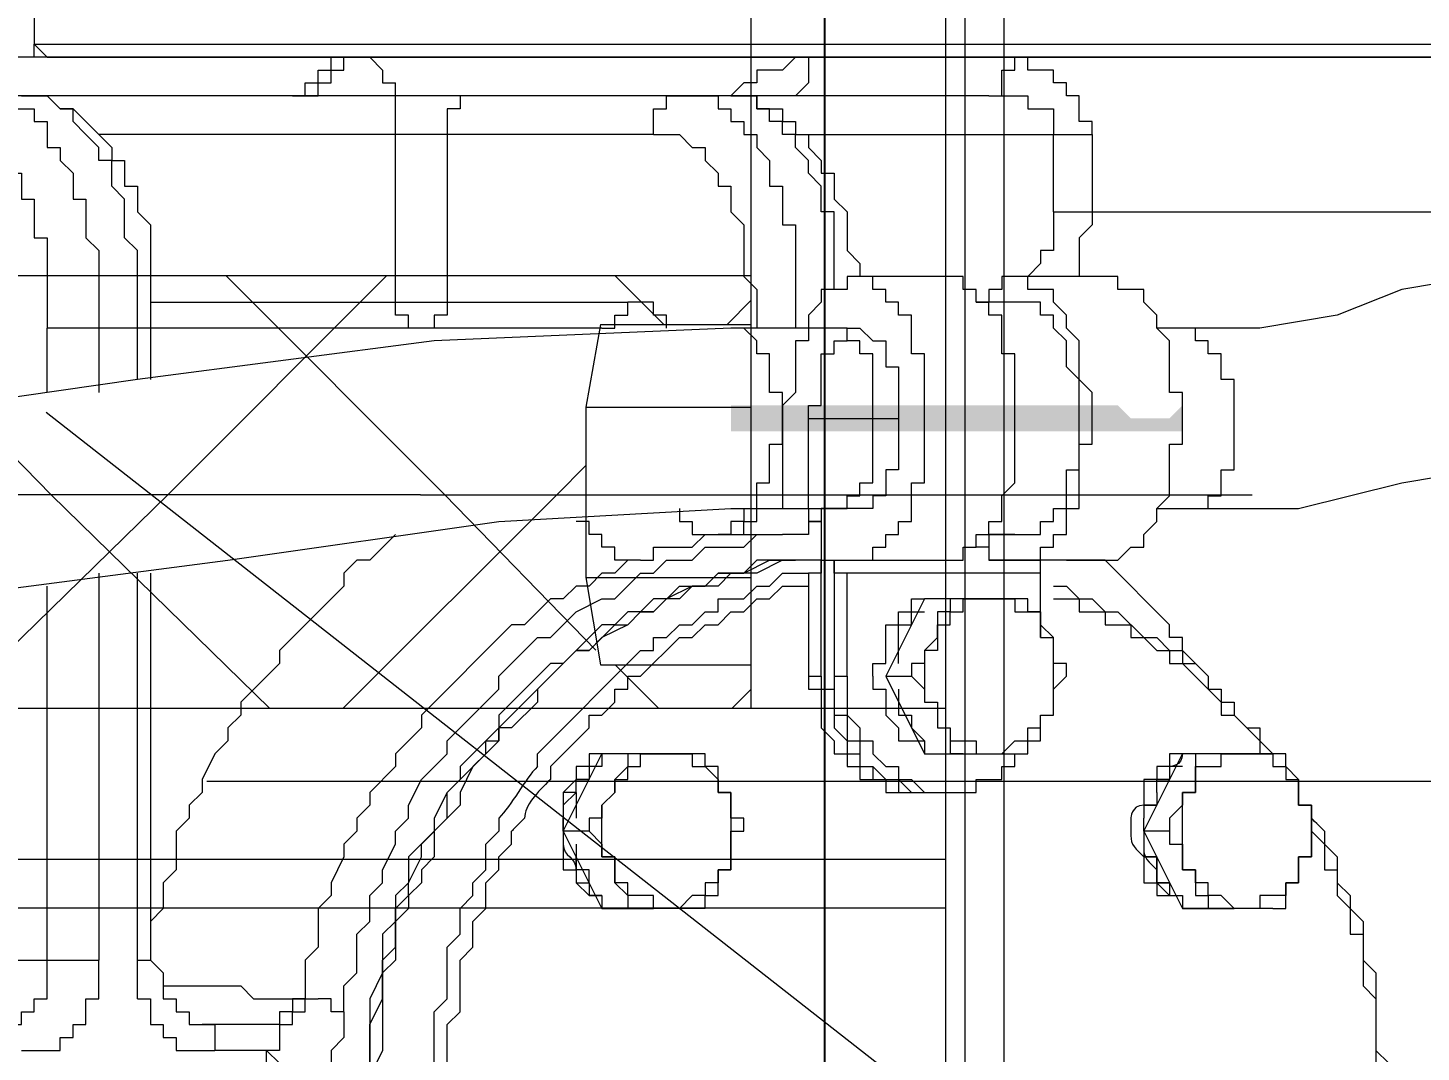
# Model space of a CAD drawing. Header units: millimetres. Extents: x 25083 to 52777, y 24772 to 45779.
# Drawn here: x 38575.7 to 38615.8, y 33560.66 to 33590.15 of the extents above; entities that cross this region are included whole.
import ezdxf

# ---------------------------------------------------------------- set-up
doc = ezdxf.new("R2010")
doc.units = ezdxf.units.MM
doc.layers.add('小车', color=7, linetype='Continuous')
doc.styles.get("Standard").update_dxf_attribs({"font": ''})
doc.styles.get('Standard').set_extended_font_data('SimSun')
doc.dimstyles.new('15', dxfattribs={"dimtxt": 15, "dimasz": 10, "dimexe": 2, "dimexo": 1, "dimgap": 1, "dimtad": 1, "dimdsep": 46, "dimtxsty": 'Standard', "dimcen": 2.5, "dimadec": 0, "dimazin": 0, "dimtfac": 1, "dimtmove": 2, "dimatfit": 3, "dimfxl": 1, "dimtolj": 1, "dimarcsym": 0})
doc.dimstyles.new('ISO-25', dxfattribs={"dimtxt": 2.5, "dimasz": 2.5, "dimexe": 1.25, "dimexo": 0.625, "dimtad": 1, "dimtxsty": 'Standard', "dimcen": 2.5, "dimadec": 0, "dimazin": 0, "dimtfac": 1, "dimtmove": 0, "dimatfit": 3, "dimfxl": 1, "dimarcsym": 0})

# ---------------------------------------------------------------- blocks, each defined once
blk = doc.blocks.new('*D925')
at = {"color": 0, "lineweight": -2}
for p, q in [((29677.862, 34881.662), (29677.862, 32448.293)), ((40733.017, 34757.645), (40733.017, 32448.293)), ((29680.362, 32449.543), (40730.517, 32449.543))]:
    blk.add_line(p, q, dxfattribs=at)
at = {"color": 0}
for points in [[(29680.362, 32449.96), (29680.362, 32449.127), (29677.862, 32449.543)], [(40730.517, 32449.127), (40730.517, 32449.96), (40733.017, 32449.543)]]:
    blk.add_solid(points, dxfattribs=at)
at = {"layer": 'DEFPOINTS', "color": 0}
for p in [(29677.862, 34882.287), (40733.017, 34758.27), (40733.017, 32449.543)]:
    blk.add_point(p, dxfattribs=at)
at = {"color": 0, "insert": (35205.439, 32451.628), "char_height": 2.5, "attachment_point": 5}
blk.add_mtext('11055,15', dxfattribs=at)
blk = doc.blocks.new('zw$D2F4')
h = blk.add_hatch(color=7)
h.dxf.hatch_style = 2
h.paths.add_polyline_path([(399.954, 892.004), (399.954, 894.975), (399.211, 894.975), (399.211, 892.004)])
h = blk.add_hatch(color=7)
h.dxf.hatch_style = 2
h.paths.add_polyline_path([(399.954, 884.948), (399.954, 892.004), (399.211, 892.004), (399.211, 884.948)])
h = blk.add_hatch(color=7)
h.dxf.hatch_style = 2
h.paths.add_polyline_path([(399.954, 881.978), (399.582, 882.349), (399.582, 883.463), (399.954, 883.834), (399.954, 884.948), (399.211, 884.948), (399.211, 882.72), (399.211, 881.978)])
at = {"color": 7, "lineweight": 5}
for points in [[(408.866, 887.548), (408.866, 955.507)], [(393.641, 926.541), (394.383, 917.999), (395.497, 909.458), (396.611, 901.66), (396.983, 894.975)], [(402.182, 894.975), (401.81, 903.516), (400.696, 912.058), (399.582, 919.856), (399.211, 926.541)], [(383.985, 917.257), (383.985, 913.172)], [(407.752, 917.257), (407.752, 916.514), (407.381, 916.514), (407.381, 916.143), (407.009, 916.143), (407.009, 915.771), (406.638, 915.771), (406.638, 915.4), (405.895, 915.4), (405.895, 915.029), (404.781, 915.029), (404.781, 914.657), (402.182, 914.657)], [(382.128, 916.143), (382.128, 915.4), (382.5, 915.4), (382.5, 915.029), (382.871, 915.029), (382.871, 914.657), (383.985, 914.657)], [(408.495, 915.771), (408.495, 915.029), (408.124, 915.029), (408.124, 914.657)], [(409.98, 817.361), (409.98, 915.771)], [(381.386, 915.4), (381.386, 914.286), (381.757, 914.286), (381.757, 913.914), (382.128, 913.914), (382.128, 913.543), (382.871, 913.543), (382.871, 913.172), (383.985, 913.172)], [(408.866, 915.4), (408.866, 914.657), (408.495, 914.286), (408.495, 913.914), (407.381, 912.8), (407.009, 912.8), (407.009, 912.429), (406.638, 912.429), (406.267, 912.429), (406.267, 912.058), (405.524, 912.058), (405.153, 911.686), (402.182, 911.686)], [(402.182, 912.058), (404.41, 912.058), (404.781, 912.429), (405.895, 912.429), (406.267, 912.8), (407.009, 912.8), (407.009, 913.172), (407.381, 913.172), (407.752, 913.543), (408.124, 913.914), (408.495, 913.914), (408.495, 914.286), (408.866, 914.657), (408.866, 915.4)], [(409.98, 914.657), (410.352, 915.029)], [(410.352, 915.029), (410.352, 817.733)], [(412.208, 915.029), (410.352, 915.029)], [(383.985, 914.657), (394.755, 914.657)], [(400.325, 914.657), (402.182, 914.657)], [(402.182, 911.686), (402.182, 914.657)], [(408.124, 914.657), (407.381, 914.657), (407.381, 914.286), (407.009, 914.286), (406.638, 913.914), (405.895, 913.914), (405.895, 913.543), (404.781, 913.543), (404.41, 913.172), (403.667, 913.172), (403.296, 913.172), (402.182, 913.172)], [(409.98, 914.657), (409.98, 818.104)], [(395.126, 913.172), (383.985, 913.172)], [(402.182, 913.172), (400.325, 913.172)], [(407.752, 897.203), (407.752, 913.172)], [(382.871, 912.058), (382.871, 911.686), (382.128, 911.686), (382.128, 911.315), (381.757, 911.315), (381.757, 910.944)], [(383.985, 912.058), (383.985, 911.686)], [(383.985, 912.058), (395.126, 912.058)], [(400.696, 912.058), (402.182, 912.058)], [(383.985, 911.686), (383.614, 911.315), (382.871, 911.315)], [(395.126, 911.686), (383.985, 911.686)], [(396.24, 904.631), (395.497, 905.373), (395.497, 905.745), (395.126, 906.116), (394.755, 906.116), (392.898, 907.973), (392.526, 907.973), (391.412, 909.087), (391.041, 909.087), (390.67, 909.458), (390.298, 909.458), (389.927, 909.83), (389.184, 910.201), (388.813, 910.201), (388.442, 910.572), (388.07, 910.572), (387.699, 910.944), (387.327, 910.944), (386.585, 910.944), (386.213, 911.315), (385.471, 911.315), (385.099, 911.686)], [(402.182, 911.686), (400.696, 911.686)], [(402.182, 898.689), (402.182, 911.686)], [(402.925, 911.686), (402.925, 897.946)], [(382.871, 911.315), (382.871, 910.944), (382.5, 910.944), (382.5, 910.572), (382.128, 910.572), (382.128, 910.201)], [(383.242, 911.315), (383.242, 909.087), (382.871, 908.715), (382.871, 907.23)], [(381.757, 910.944), (381.386, 910.944), (381.386, 909.83)], [(382.128, 910.201), (382.128, 909.83), (381.386, 909.83)], [(382.128, 907.973), (382.128, 910.201)], [(381.386, 908.344), (381.386, 909.83)], [(381.014, 906.487), (381.014, 907.973), (381.386, 908.344)], [(381.757, 907.973), (381.386, 907.973), (381.386, 908.344)], [(382.128, 907.973), (381.757, 907.973)], [(382.128, 907.973), (382.128, 907.601), (382.5, 907.601), (382.5, 907.23), (382.871, 907.23), (382.871, 906.859)], [(382.871, 907.23), (382.871, 907.601), (382.5, 907.601), (382.5, 907.973), (382.128, 907.973)], [(382.871, 907.23), (382.871, 906.859)], [(395.497, 897.575), (395.497, 897.946), (395.126, 898.317), (395.126, 898.689), (394.755, 899.06), (394.755, 899.431), (394.383, 899.803), (394.383, 900.174), (393.641, 900.917), (393.641, 901.288), (391.041, 903.888), (390.67, 903.888), (389.927, 904.631), (389.556, 904.631), (388.813, 905.373), (388.442, 905.373), (388.07, 905.745), (387.699, 905.745), (387.327, 906.116), (386.956, 906.116), (386.213, 906.487), (385.842, 906.487), (385.471, 906.859), (384.357, 906.859), (383.985, 907.23), (382.871, 907.23)], [(408.866, 907.601), (408.866, 907.23), (409.238, 907.23), (409.238, 906.859), (409.609, 906.859), (409.609, 906.487), (409.98, 906.487)], [(408.866, 907.23), (408.866, 906.859)], [(382.5, 906.116), (382.5, 906.487), (382.871, 906.487), (382.871, 906.859)], [(408.866, 906.859), (409.238, 906.859), (409.238, 906.487), (409.609, 906.487), (409.609, 906.116)], [(382.5, 906.116), (381.757, 906.116), (381.386, 906.487), (381.014, 906.487)], [(382.5, 906.116), (383.242, 906.116), (383.614, 905.745), (384.728, 905.745), (385.099, 905.373), (385.842, 905.373), (386.213, 905.002), (386.585, 905.002), (387.327, 904.631), (387.699, 904.631), (388.07, 904.259), (388.442, 904.259), (389.184, 903.888), (389.927, 903.145), (390.298, 903.145), (391.784, 901.66), (392.155, 901.66), (392.898, 900.917), (393.269, 900.546), (393.269, 900.174), (394.012, 899.431), (394.383, 898.689), (394.383, 898.317), (395.126, 897.575), (395.126, 897.203), (395.497, 896.832), (395.497, 896.089), (395.869, 895.718), (395.869, 894.604), (396.24, 894.232), (396.24, 893.49)], [(395.497, 892.376), (395.497, 894.232), (395.126, 894.604), (395.126, 895.347), (394.755, 895.718), (394.755, 896.089), (394.383, 896.832), (394.383, 897.203), (394.012, 897.575), (394.012, 897.946), (393.641, 898.317), (393.641, 898.689), (392.526, 899.803), (392.526, 900.174), (391.041, 901.66), (390.67, 901.66), (390.298, 902.031), (389.927, 902.402), (389.556, 902.774), (389.184, 902.774), (388.813, 903.145), (388.07, 903.516), (387.699, 903.516), (386.956, 904.259), (386.213, 904.259), (385.842, 904.631), (385.099, 904.631), (384.728, 905.002), (383.614, 905.002), (382.871, 905.373), (381.014, 905.373)], [(379.529, 905.373), (382.128, 905.373), (382.871, 905.002), (383.985, 905.002), (384.357, 904.631), (385.471, 904.631), (385.842, 904.259), (386.213, 904.259), (386.956, 903.888), (387.327, 903.888), (388.07, 903.145), (388.813, 903.145), (389.927, 902.031), (390.298, 902.031), (390.298, 901.66), (390.67, 901.66), (391.041, 901.288), (391.412, 900.917), (392.898, 899.431), (392.898, 899.06), (393.641, 898.317), (393.641, 897.946), (394.012, 897.575), (394.012, 897.203), (394.755, 896.461), (394.755, 895.718), (395.126, 895.347), (395.126, 894.604), (395.497, 893.861), (395.497, 893.118)], [(395.497, 892.376), (395.497, 893.49), (395.126, 894.232), (395.126, 894.975), (394.755, 895.347), (394.755, 896.089), (394.383, 896.461), (394.383, 896.832), (394.012, 897.203), (394.012, 897.575), (393.641, 897.946), (393.269, 898.689), (392.898, 899.06), (392.898, 899.431), (391.784, 900.546), (391.412, 900.546), (390.67, 901.288), (390.67, 901.66), (390.298, 901.66), (389.927, 902.031), (389.556, 902.402), (388.813, 902.774), (388.442, 902.774), (387.699, 903.516), (386.956, 903.516), (386.585, 903.888), (386.213, 903.888), (385.842, 904.259), (385.471, 904.259), (385.099, 904.631), (383.985, 904.631), (383.614, 905.002), (381.386, 905.002), (380.643, 905.373)], [(409.98, 905.373), (409.609, 905.002), (409.238, 905.002), (409.238, 904.631)], [(407.752, 904.631), (408.866, 904.631), (408.866, 905.002)], [(402.182, 903.888), (402.182, 904.259), (402.553, 904.259), (402.553, 904.631), (402.925, 904.631)], [(402.925, 904.631), (407.752, 904.631)], [(402.925, 903.145), (402.553, 903.145), (402.553, 903.516), (402.182, 903.516), (402.182, 903.888)], [(379.529, 903.516), (382.5, 903.516), (382.871, 903.145), (384.357, 903.145), (384.728, 902.774), (385.471, 902.774), (385.842, 902.402), (386.213, 902.402), (386.585, 902.031), (387.327, 902.031), (387.699, 901.66)], [(379.529, 903.145), (382.128, 903.145), (382.5, 902.774), (383.985, 902.774), (384.357, 902.402), (385.099, 902.402), (385.471, 902.031), (386.213, 902.031), (386.585, 901.66), (386.956, 901.66), (387.327, 901.288), (387.699, 901.288)], [(407.752, 903.145), (402.925, 903.145)], [(408.866, 902.402), (408.866, 902.774), (408.495, 902.774), (408.495, 903.145), (408.124, 903.145), (407.752, 903.145)], [(389.556, 900.546), (389.927, 900.546), (392.898, 897.575), (392.898, 897.203), (393.269, 897.203), (393.269, 896.832), (393.641, 896.461), (393.641, 896.089), (394.012, 895.718), (394.012, 895.347), (394.383, 895.347), (394.383, 894.604), (394.755, 894.232), (394.755, 893.861), (395.126, 893.49), (395.126, 892.747)], [(389.556, 900.174), (390.67, 899.06), (391.041, 899.06), (391.041, 898.689), (391.412, 898.317), (391.784, 898.317), (391.784, 897.946), (392.155, 897.946), (392.155, 897.575), (393.269, 896.461), (393.269, 896.089), (393.641, 895.718), (393.641, 895.347), (394.012, 894.975), (394.012, 894.604), (394.383, 894.232), (394.383, 893.861), (394.755, 893.49), (394.755, 892.747)], [(387.699, 899.803), (385.471, 898.689)], [(386.585, 899.803), (386.585, 899.431), (386.213, 899.431)], [(387.699, 899.06), (387.699, 899.803)], [(387.699, 899.803), (389.927, 898.689)], [(388.813, 899.431), (388.442, 899.803)], [(388.813, 899.431), (388.813, 899.803), (388.442, 899.803)], [(389.184, 899.431), (388.813, 899.803)], [(386.213, 899.431), (385.842, 899.06)], [(386.585, 899.431), (386.213, 899.431), (386.213, 899.06), (385.842, 899.06)], [(386.213, 899.431), (386.213, 899.06), (385.842, 899.06)], [(386.213, 899.06), (386.585, 899.06), (386.585, 899.431)], [(386.585, 899.431), (386.956, 899.431)], [(388.813, 899.431), (389.184, 899.431), (389.184, 899.06)], [(389.556, 899.06), (389.184, 899.06), (389.184, 899.431)], [(389.556, 899.06), (389.184, 899.06), (389.184, 899.431)], [(389.927, 899.06), (389.556, 899.06), (389.556, 899.431)], [(395.497, 897.575), (395.497, 898.317), (395.869, 898.317), (395.869, 898.689), (396.24, 898.689), (396.24, 899.06), (396.611, 899.06), (396.611, 899.431)], [(385.842, 898.689), (385.842, 899.06)], [(387.699, 899.06), (387.327, 898.689), (386.956, 898.689), (386.956, 898.317), (386.585, 898.317)], [(388.813, 898.317), (388.442, 898.689), (388.07, 898.689), (388.07, 899.06), (387.699, 899.06)], [(385.471, 895.718), (385.471, 898.689)], [(386.585, 898.317), (386.956, 898.317), (386.956, 898.689), (388.442, 898.689), (388.813, 898.317)], [(389.927, 895.718), (389.927, 898.689)], [(402.182, 898.689), (402.182, 898.317), (402.553, 898.317), (402.553, 897.946), (402.925, 897.946)], [(385.471, 896.832), (385.471, 897.203), (385.842, 897.203), (385.842, 897.946), (386.213, 897.946), (386.213, 898.317), (386.585, 898.317)], [(386.585, 898.317), (386.213, 898.317), (385.842, 897.946), (385.471, 897.946)], [(388.813, 898.317), (389.184, 898.317), (389.184, 897.946), (389.556, 897.946), (389.556, 897.575), (389.927, 897.575), (389.927, 897.203), (389.927, 896.832)], [(389.927, 897.946), (389.556, 897.946), (389.184, 898.317), (388.813, 898.317)], [(402.182, 896.832), (402.553, 896.832), (402.553, 897.203), (402.925, 897.203), (402.925, 897.946)], [(395.497, 897.575), (395.497, 897.203), (395.869, 897.203), (395.869, 896.089), (396.24, 895.718), (396.24, 895.347)], [(407.752, 897.203), (407.752, 896.461), (407.381, 896.089), (407.381, 895.718), (407.009, 895.718), (406.638, 895.347), (406.267, 895.347), (406.267, 894.975), (405.895, 894.975), (405.524, 894.975), (405.153, 894.604), (403.667, 894.604), (403.296, 894.232), (402.182, 894.232)], [(407.752, 897.203), (408.495, 897.203), (408.495, 896.832), (408.866, 896.832), (408.866, 896.461)], [(386.585, 894.975), (386.585, 895.347), (386.213, 895.347), (386.213, 895.718), (385.842, 895.718), (385.842, 896.089), (385.471, 896.461), (385.471, 896.832)], [(389.927, 896.832), (389.927, 896.089), (389.556, 896.089), (389.556, 895.718), (389.184, 895.347), (388.813, 895.347), (388.813, 894.975)], [(396.983, 896.461), (396.611, 896.461), (396.611, 896.089), (396.24, 896.089), (396.24, 895.347)], [(408.866, 896.461), (408.866, 895.347), (408.495, 895.347)], [(385.471, 895.718), (385.842, 895.718), (385.842, 895.347), (386.585, 895.347), (386.585, 894.975)], [(388.813, 894.975), (388.813, 895.347), (389.556, 895.347), (389.556, 895.718), (389.927, 895.718)], [(396.24, 895.347), (396.24, 894.975)], [(396.24, 894.975), (396.24, 895.347)], [(408.495, 895.347), (408.495, 894.975), (408.124, 894.975), (408.124, 894.604)], [(386.585, 894.975), (387.699, 894.975), (387.699, 894.604)], [(388.813, 894.975), (386.956, 894.975), (386.585, 894.975)], [(387.699, 894.604), (388.07, 894.604), (388.07, 894.975), (388.813, 894.975)], [(396.24, 894.975), (396.24, 893.49)], [(396.24, 894.975), (396.24, 894.604), (396.611, 894.604)], [(396.611, 894.604), (396.611, 894.975), (396.24, 894.975)], [(396.983, 894.975), (396.983, 892.004)], [(396.983, 894.975), (396.983, 894.232), (397.725, 894.232), (397.725, 893.861), (398.84, 893.861), (398.84, 893.49), (399.582, 893.49)], [(399.582, 893.49), (400.325, 893.49), (400.325, 893.861), (401.439, 893.861), (401.439, 894.232), (401.81, 894.232), (402.182, 894.604), (402.182, 894.975)], [(402.182, 892.004), (402.182, 894.975)], [(403.296, 892.004), (405.524, 892.004), (405.524, 892.376), (406.267, 892.376), (406.638, 892.747), (407.009, 892.747), (407.381, 893.118), (407.752, 893.118), (407.752, 893.49), (408.124, 893.49), (408.124, 893.861), (408.495, 893.861), (408.495, 894.232), (408.866, 894.232), (408.866, 894.975)], [(408.866, 894.975), (408.866, 894.232), (408.495, 894.232), (408.495, 893.49), (408.124, 893.49), (408.124, 893.118), (407.752, 893.118), (407.752, 892.747), (407.381, 892.747), (407.009, 892.376), (406.638, 892.376), (406.638, 892.004), (405.895, 892.004), (405.524, 891.633), (404.41, 891.633), (404.039, 891.262), (403.667, 891.262)], [(409.98, 892.747), (409.98, 893.118), (409.609, 893.49), (409.609, 894.232), (409.238, 894.232), (409.238, 894.604), (408.866, 894.975)], [(396.611, 894.604), (396.611, 894.232), (396.983, 894.232)], [(396.983, 894.604), (396.611, 894.604)], [(408.124, 894.604), (407.752, 894.604), (407.752, 894.232), (407.381, 894.232), (407.009, 893.861), (406.267, 893.861), (406.267, 893.49), (405.153, 893.49), (405.153, 893.118), (403.667, 893.118), (403.296, 893.118), (402.182, 893.118)], [(396.611, 892.376), (396.611, 892.747), (396.24, 892.747), (396.24, 893.49)], [(396.983, 893.49), (396.983, 892.747)], [(396.983, 893.49), (396.983, 892.747)], [(399.582, 893.49), (396.983, 893.49)], [(402.182, 892.747), (401.81, 892.747), (401.81, 893.118), (400.325, 893.118), (399.954, 893.49), (399.582, 893.49)], [(407.752, 893.118), (407.752, 884.577)], [(409.98, 892.747), (409.238, 892.747), (408.866, 893.118)], [(392.155, 892.747), (391.784, 892.747), (391.784, 892.376), (390.67, 892.376), (390.298, 892.004), (389.927, 892.004), (389.927, 891.633), (389.556, 891.633), (389.556, 891.262), (389.184, 891.262), (389.184, 890.519), (388.813, 890.519), (388.813, 889.776)], [(392.155, 892.747), (392.155, 892.376)], [(395.126, 892.747), (392.155, 892.747)], [(395.126, 892.376), (395.126, 892.747)], [(396.983, 892.747), (396.611, 892.747), (396.611, 892.376)], [(396.983, 892.747), (396.983, 892.376)], [(396.983, 892.747), (399.582, 892.747)], [(399.582, 892.747), (399.582, 890.148)], [(399.582, 892.747), (399.954, 892.747), (399.954, 892.376), (401.439, 892.376), (401.439, 892.004), (401.81, 892.004), (401.81, 891.633), (402.182, 891.633), (402.182, 891.262)], [(403.667, 891.262), (403.667, 891.633), (403.296, 891.633), (403.296, 892.376), (402.925, 892.376), (402.553, 892.747), (402.182, 892.747)], [(392.155, 892.376), (391.784, 892.376), (391.784, 892.004), (390.67, 892.004), (390.298, 891.633), (389.927, 891.633), (389.927, 891.262), (389.556, 891.262), (389.556, 890.89), (389.184, 890.89), (389.184, 890.148), (388.813, 890.148), (388.813, 889.776)], [(392.155, 892.004), (391.041, 892.004), (391.041, 891.633), (390.298, 891.633), (390.298, 891.262), (389.927, 891.262), (389.556, 891.262), (389.556, 890.89), (389.184, 890.519), (389.184, 890.148), (388.813, 889.776), (388.813, 889.405)], [(392.155, 892.376), (395.497, 892.376)], [(392.155, 892.004), (392.155, 891.633)], [(395.497, 892.004), (392.155, 892.004)], [(395.497, 892.376), (395.126, 892.376)], [(395.126, 891.633), (395.126, 892.004)], [(395.126, 892.004), (395.497, 892.004)], [(395.497, 892.376), (395.497, 891.262)], [(396.983, 892.376), (395.497, 892.376)], [(396.983, 891.262), (396.983, 892.376)], [(396.983, 892.004), (396.983, 891.633)], [(401.81, 891.262), (401.81, 891.633), (402.182, 891.633), (402.182, 892.004)], [(392.155, 891.633), (391.041, 891.633), (390.67, 891.262), (390.298, 891.262), (390.298, 890.89), (389.927, 890.89), (389.556, 890.519), (389.556, 890.148), (389.184, 890.148), (389.184, 889.776), (388.813, 889.405), (388.813, 889.033)], [(392.155, 891.633), (395.126, 891.633)], [(395.126, 886.063), (395.126, 891.633)], [(395.497, 891.633), (395.497, 889.776)], [(396.983, 891.633), (397.354, 891.633)], [(395.497, 891.262), (395.497, 888.662)], [(395.497, 891.262), (395.497, 890.89), (395.869, 890.89), (395.869, 890.519), (396.24, 890.519), (396.24, 890.148), (396.611, 890.148), (396.611, 889.776), (397.725, 889.776), (397.725, 889.405), (401.439, 889.405), (401.439, 889.776), (402.553, 889.776), (402.553, 890.148), (402.925, 890.148), (402.925, 890.519), (403.296, 890.519), (403.296, 890.89), (403.667, 890.89), (403.667, 891.262)], [(402.182, 891.262), (401.81, 890.89), (401.81, 890.519), (401.068, 890.519), (401.068, 890.148), (400.696, 890.148), (398.097, 890.148), (398.097, 890.519), (397.354, 890.519), (397.354, 890.89), (396.983, 890.89), (396.983, 891.262)], [(397.354, 891.262), (397.725, 891.262), (397.725, 890.89), (399.211, 890.89), (399.582, 890.89)], [(399.582, 890.89), (401.439, 890.89), (401.439, 891.262), (401.81, 891.262)], [(403.667, 888.662), (403.667, 891.262)], [(392.155, 890.89), (391.784, 890.89), (391.784, 890.519), (391.041, 890.519), (390.67, 890.148), (390.298, 890.148), (390.298, 889.405), (389.927, 889.405)], [(392.155, 890.89), (392.526, 890.89), (392.526, 890.519), (393.641, 890.519), (393.641, 890.148), (394.012, 890.148), (394.012, 889.776), (394.383, 889.776), (394.383, 889.405)], [(392.155, 890.519), (389.927, 889.405)], [(392.155, 890.519), (392.155, 889.776)], [(394.383, 889.405), (392.155, 890.519)], [(391.784, 890.148), (391.041, 890.148), (391.041, 889.776), (390.67, 889.776), (390.298, 889.405)], [(392.526, 890.148), (393.641, 890.148), (393.641, 889.776), (394.012, 889.776), (394.012, 889.405)], [(388.813, 889.776), (388.813, 889.405)], [(392.155, 889.776), (391.784, 889.405), (391.412, 889.405), (391.412, 889.033), (391.041, 889.033)], [(393.269, 889.033), (392.898, 889.405), (392.526, 889.405), (392.526, 889.776), (392.155, 889.776)], [(395.497, 889.776), (395.497, 888.662)], [(389.927, 889.405), (389.927, 886.434)], [(393.269, 889.033), (392.898, 889.033), (392.898, 889.405), (391.784, 889.405), (391.412, 889.405), (391.412, 889.033), (391.041, 889.033)], [(394.383, 886.434), (394.383, 889.405)], [(388.813, 889.033), (388.813, 888.662)], [(391.041, 889.033), (390.67, 889.033), (390.67, 888.662), (389.927, 888.662)], [(391.041, 889.033), (390.67, 889.033), (390.67, 888.662), (390.298, 888.662), (390.298, 887.919), (389.927, 887.919), (389.927, 887.548)], [(393.269, 889.033), (393.641, 889.033), (393.641, 888.662), (394.012, 888.662), (394.012, 888.291), (394.383, 888.291), (394.383, 887.919), (394.383, 887.548)], [(394.383, 888.662), (394.012, 888.662), (394.012, 889.033), (393.269, 889.033)], [(388.813, 888.662), (388.813, 887.919), (389.184, 887.919), (389.184, 887.177), (389.556, 887.177), (389.556, 886.805), (389.927, 886.805), (389.927, 886.434)], [(389.927, 888.291), (389.927, 888.662)], [(394.383, 888.291), (394.383, 888.662)], [(395.497, 888.662), (395.497, 888.291), (395.869, 888.291), (395.869, 887.919), (396.24, 887.919), (396.24, 887.548), (396.611, 887.548), (396.611, 887.177), (397.354, 887.177), (397.725, 886.805), (401.439, 886.805), (401.439, 887.177), (402.553, 887.177), (402.553, 887.548), (402.925, 887.548), (402.925, 887.919), (403.296, 887.919), (403.296, 888.291), (403.667, 888.291), (403.667, 888.662)], [(395.869, 887.548), (395.869, 887.919)], [(389.927, 887.548), (389.927, 887.177), (390.298, 886.805), (390.298, 886.434), (390.67, 886.434), (390.67, 886.063), (391.041, 886.063), (391.041, 885.691)], [(394.383, 887.548), (394.383, 886.805), (394.012, 886.805), (394.012, 886.063), (393.641, 886.063), (393.269, 886.063), (393.269, 885.691)], [(395.497, 887.548), (395.497, 886.805)], [(395.497, 885.32), (395.497, 887.548)], [(396.24, 887.548), (395.497, 887.548)], [(396.24, 887.548), (396.24, 886.805)], [(396.24, 886.805), (396.24, 887.548)], [(402.925, 886.805), (402.925, 887.548)], [(403.667, 886.805), (403.667, 887.177), (403.296, 887.177), (403.296, 887.548), (402.925, 887.548)], [(408.866, 887.548), (408.866, 886.434), (408.495, 886.434), (408.495, 885.691), (407.752, 885.691)], [(408.866, 887.548), (408.866, 887.177), (409.609, 887.177), (409.609, 886.805), (409.98, 886.805)], [(395.497, 884.206), (395.497, 886.805)], [(395.497, 886.805), (395.497, 886.063), (395.869, 886.063), (395.869, 885.691), (396.24, 885.691), (396.24, 885.32), (396.983, 885.32)], [(396.24, 886.805), (396.24, 886.063)], [(396.24, 886.063), (396.611, 886.063), (396.611, 885.691), (396.983, 885.691), (396.983, 885.32), (398.097, 885.32), (398.097, 884.948), (399.582, 884.948), (400.696, 884.948), (401.068, 885.32), (401.81, 885.32), (402.182, 885.691), (402.553, 885.691), (402.553, 886.063), (402.925, 886.063), (402.925, 886.805)], [(402.182, 885.32), (402.553, 885.32), (402.925, 885.691), (403.296, 885.691), (403.296, 886.063), (403.296, 886.434), (403.667, 886.434), (403.667, 886.805)], [(403.667, 884.206), (403.667, 886.805)], [(407.752, 884.577), (408.124, 884.577), (408.124, 884.948), (408.866, 884.948), (408.866, 885.32), (409.238, 885.32), (409.238, 885.691), (409.609, 885.691), (409.609, 886.434), (409.98, 886.434), (409.98, 886.805)], [(389.927, 886.434), (390.298, 886.434), (390.298, 886.063), (391.041, 886.063), (391.041, 885.691)], [(393.269, 885.691), (393.641, 886.063), (394.012, 886.063), (394.012, 886.434), (394.383, 886.434)], [(405.524, 885.691), (404.41, 885.691), (404.41, 886.063), (404.039, 886.063), (403.667, 886.434)], [(393.269, 886.063), (395.126, 886.063)], [(395.126, 886.063), (395.497, 886.063)], [(394.755, 885.691), (394.755, 885.32), (394.383, 884.948), (394.383, 884.577), (394.012, 884.206), (394.012, 883.834), (393.269, 883.092), (393.269, 882.72), (392.898, 882.349), (392.898, 881.978), (392.526, 881.978), (392.526, 881.606), (392.155, 881.235), (391.784, 881.235), (391.784, 880.864), (391.412, 880.864), (391.412, 880.492), (391.041, 880.492), (390.67, 880.121), (390.67, 879.749), (390.298, 879.749), (389.927, 879.378)], [(394.383, 885.691), (394.383, 884.948), (394.012, 884.948), (394.012, 884.206), (393.641, 884.206), (393.641, 883.463), (393.269, 883.463), (393.269, 883.092), (392.898, 882.72), (392.898, 882.349), (392.526, 882.349), (392.526, 881.978), (391.412, 880.864), (391.041, 880.864), (391.041, 880.492), (390.67, 880.121), (390.298, 879.749), (389.927, 879.749)], [(391.041, 885.691), (391.784, 885.691), (392.155, 885.32)], [(391.041, 885.691), (392.898, 885.691), (393.269, 885.691)], [(392.155, 885.32), (392.526, 885.32), (392.526, 885.691), (393.269, 885.691)], [(405.524, 885.691), (405.524, 873.436)], [(405.524, 885.691), (407.752, 885.691)], [(395.497, 885.32), (395.497, 884.206)], [(396.983, 885.32), (396.983, 884.948), (398.84, 884.948), (398.84, 884.577), (400.325, 884.577), (400.696, 884.948), (401.068, 884.948), (401.81, 884.948), (402.182, 885.32)], [(405.524, 884.577), (405.153, 884.577), (404.781, 884.948), (403.667, 884.948), (403.667, 885.32)], [(407.752, 884.577), (405.524, 884.577)], [(392.155, 881.235), (392.898, 881.978), (393.269, 881.978), (393.269, 882.349), (393.641, 882.349), (395.497, 884.206)], [(395.497, 884.206), (395.497, 883.834), (395.869, 883.463), (395.869, 883.092), (396.24, 883.092), (396.611, 882.72), (396.983, 882.72), (397.354, 882.349), (397.725, 882.349), (398.84, 882.349), (398.84, 881.978), (400.325, 881.978), (400.325, 882.349), (401.81, 882.349), (402.182, 882.72), (402.553, 882.72), (402.925, 883.092), (403.296, 883.092), (403.296, 883.834), (403.667, 883.834), (403.667, 884.206)], [(387.699, 883.092), (385.471, 881.978)], [(386.585, 883.092), (386.213, 883.092), (386.213, 882.72)], [(386.956, 882.72), (386.956, 883.092)], [(387.699, 882.349), (387.699, 883.092)], [(387.699, 883.092), (389.927, 881.978)], [(388.442, 883.092), (388.442, 882.72)], [(388.813, 883.092), (388.442, 883.092)], [(388.813, 883.092), (388.442, 883.092)], [(389.184, 882.72), (389.184, 883.092), (388.813, 883.092)], [(386.213, 882.72), (385.842, 882.72), (385.842, 882.349)], [(386.585, 882.72), (386.213, 882.72), (386.213, 882.349), (385.842, 882.349)], [(386.213, 882.72), (385.842, 882.349)], [(386.213, 882.349), (386.213, 882.72)], [(386.213, 882.72), (386.585, 882.72)], [(386.585, 882.72), (386.956, 882.72)], [(388.813, 882.72), (389.184, 882.72)], [(389.184, 882.72), (389.184, 882.349)], [(389.556, 882.349), (389.556, 882.72), (389.184, 882.72)], [(389.556, 882.349), (389.556, 882.72), (389.184, 882.72)], [(389.927, 882.349), (389.556, 882.349), (389.556, 882.72)], [(396.983, 882.72), (396.983, 881.978)], [(402.182, 881.978), (402.182, 882.72)], [(385.471, 879.378), (385.471, 881.978)], [(385.471, 880.121), (385.471, 880.492), (385.842, 880.864), (385.842, 881.235), (386.213, 881.235), (386.213, 881.606), (386.585, 881.606), (386.585, 881.978)], [(386.585, 881.978), (386.585, 881.606), (385.842, 881.606), (385.842, 881.235), (385.471, 881.235)], [(387.699, 882.349), (387.327, 882.349), (387.327, 881.978), (386.585, 881.978)], [(386.585, 881.978), (388.442, 881.978), (388.813, 881.978)], [(388.813, 881.978), (388.442, 881.978), (388.07, 882.349), (387.699, 882.349)], [(388.813, 881.978), (388.813, 881.606), (389.556, 881.606), (389.556, 880.864), (389.927, 880.864), (389.927, 880.492), (389.927, 880.121)], [(389.927, 881.235), (389.927, 881.606), (388.813, 881.606), (388.813, 881.978)], [(389.927, 879.378), (389.927, 881.978)], [(396.983, 881.978), (396.983, 878.635), (397.725, 875.665), (398.097, 873.436), (398.84, 871.58), (399.211, 869.723), (399.954, 865.266), (399.954, 863.038)], [(396.983, 881.978), (396.983, 881.235), (397.354, 881.235), (397.354, 880.864), (397.725, 880.864), (398.097, 880.864), (398.097, 880.492), (399.582, 880.492)], [(399.582, 880.492), (400.696, 880.492), (400.696, 880.864), (401.439, 880.864), (401.439, 881.235), (401.81, 881.235), (401.81, 881.606), (402.182, 881.606), (402.182, 881.978)], [(405.524, 863.038), (405.153, 866.009), (404.41, 871.208), (403.667, 873.436), (403.296, 875.665), (402.553, 877.521), (402.182, 879.749), (402.182, 881.978)], [(386.585, 878.635), (386.213, 878.635), (386.213, 879.007), (385.842, 879.007), (385.842, 879.749), (385.471, 879.749), (385.471, 880.121)], [(389.927, 880.121), (389.927, 879.378), (389.556, 879.378), (389.556, 879.007), (389.184, 879.007), (389.184, 878.635), (388.813, 878.635)], [(385.471, 879.378), (385.471, 879.007), (386.213, 879.007), (386.213, 878.635), (386.585, 878.635)], [(388.813, 878.635), (389.184, 878.635), (389.556, 879.007), (389.927, 879.007), (389.927, 879.378)], [(386.585, 878.635), (386.956, 878.635), (386.956, 878.264), (387.699, 878.264)], [(388.813, 878.635), (388.442, 878.635), (388.442, 878.264), (386.956, 878.264), (386.956, 878.635), (386.585, 878.635)], [(387.699, 878.264), (388.442, 878.264), (388.442, 878.635), (388.813, 878.635)], [(387.699, 878.264), (387.327, 877.893), (386.585, 877.893), (386.585, 877.521), (385.842, 877.521), (385.471, 877.15), (384.728, 877.15), (384.728, 876.779), (383.242, 876.779), (382.871, 876.407), (379.9, 876.407), (379.529, 876.407)], [(387.699, 877.893), (387.327, 877.893), (386.956, 877.521), (386.213, 877.521), (385.842, 877.15), (385.471, 877.15), (385.099, 876.779), (383.985, 876.779), (383.614, 876.407), (381.386, 876.407), (381.014, 876.036), (379.9, 876.036), (379.529, 876.036)]]:
    blk.add_lwpolyline(points, dxfattribs=at)
for points in [[(409.98, 915.029), (409.98, 915.029), (410.352, 915.029), (410.352, 915.029)], [(409.98, 915.029), (409.98, 915.029), (409.98, 915.029), (409.98, 915.029)], [(409.98, 915.029), (409.98, 915.029), (409.98, 915.029), (409.98, 915.029)], [(382.871, 912.058), (383.242, 912.058), (383.614, 912.058), (383.985, 912.058)], [(378.043, 908.344), (379.158, 908.344), (380.272, 908.344), (381.386, 908.344)], [(409.609, 906.116), (409.609, 906.116), (409.98, 906.116), (409.98, 906.116)], [(408.866, 904.631), (408.866, 904.631), (408.866, 904.631), (409.238, 904.631)], [(409.238, 904.631), (409.238, 904.631), (409.238, 904.631), (409.238, 904.631)], [(388.07, 901.66), (388.07, 901.66), (388.07, 901.66), (387.699, 901.66)], [(389.556, 900.546), (389.184, 900.917), (388.442, 901.288), (388.07, 901.66)], [(388.07, 900.917), (387.699, 901.288), (387.699, 901.288), (387.699, 901.288)], [(389.184, 900.174), (388.813, 900.546), (388.442, 900.917), (388.07, 900.917)], [(389.556, 900.174), (389.184, 900.174), (389.184, 900.174), (389.184, 900.174)], [(387.327, 899.803), (386.956, 899.803), (386.956, 899.431), (386.585, 899.431)], [(387.327, 899.803), (386.956, 899.803), (386.956, 899.431), (386.585, 899.431)], [(386.956, 899.803), (386.956, 899.803), (386.956, 899.803), (386.585, 899.803)], [(386.956, 899.803), (386.956, 899.803), (386.956, 899.803), (386.956, 899.803)], [(387.699, 899.803), (387.327, 899.803), (387.327, 899.803), (386.956, 899.803)], [(387.699, 899.803), (387.699, 899.803), (387.699, 899.803), (387.327, 899.803)], [(387.699, 899.803), (387.699, 899.803), (387.699, 899.803), (387.327, 899.803)], [(388.07, 899.803), (387.699, 899.803), (387.699, 899.803), (387.699, 899.803)], [(387.699, 899.803), (387.699, 899.803), (388.07, 899.803), (388.07, 899.803)], [(387.699, 899.803), (387.699, 899.803), (388.07, 899.803), (388.07, 899.803)], [(387.699, 899.803), (387.699, 899.803), (387.699, 899.803), (387.699, 899.803)], [(388.07, 899.803), (388.07, 899.803), (388.07, 899.803), (388.07, 899.803)], [(388.442, 899.803), (388.442, 899.803), (388.07, 899.803), (388.07, 899.803)], [(388.442, 899.803), (388.442, 899.803), (388.442, 899.803), (388.442, 899.803)], [(388.813, 899.803), (388.813, 899.803), (388.813, 899.803), (388.442, 899.803)], [(388.442, 899.803), (388.442, 899.803), (388.442, 899.803), (388.442, 899.803)], [(386.585, 899.431), (386.213, 899.431), (386.213, 899.431), (386.213, 899.431)], [(386.213, 899.431), (386.213, 899.431), (386.213, 899.431), (386.213, 899.431)], [(386.213, 899.431), (386.213, 899.431), (386.213, 899.431), (386.213, 899.431)], [(386.956, 899.431), (386.956, 899.431), (386.956, 899.431), (386.585, 899.431)], [(387.327, 899.431), (387.327, 899.431), (387.327, 899.431), (386.956, 899.431)], [(386.956, 899.431), (386.956, 899.431), (386.956, 899.431), (386.956, 899.431)], [(388.442, 899.431), (388.442, 899.431), (388.07, 899.431), (388.07, 899.431)], [(388.442, 899.431), (388.442, 899.431), (388.442, 899.431), (388.442, 899.431)], [(388.813, 899.431), (388.813, 899.431), (388.813, 899.431), (388.442, 899.431)], [(388.813, 899.431), (388.813, 899.431), (388.813, 899.431), (388.813, 899.431)], [(389.184, 899.431), (389.184, 899.431), (389.184, 899.431), (389.184, 899.431)], [(389.556, 899.431), (389.556, 899.431), (389.556, 899.431), (389.184, 899.431)], [(389.184, 899.431), (389.184, 899.431), (389.184, 899.431), (389.184, 899.431)], [(385.842, 899.06), (385.842, 899.06), (385.842, 899.06), (385.842, 899.06)], [(386.213, 899.06), (386.213, 899.06), (385.842, 899.06), (385.842, 899.06)], [(385.842, 899.06), (385.842, 898.689), (385.842, 898.689), (385.842, 898.689)], [(385.842, 899.06), (385.842, 898.689), (385.842, 898.689), (385.842, 898.689)], [(385.842, 899.06), (385.842, 898.689), (385.842, 898.689), (385.842, 898.689)], [(385.842, 899.06), (385.842, 899.06), (385.842, 899.06), (385.842, 899.06)], [(385.842, 899.06), (385.842, 899.06), (385.842, 899.06), (385.842, 899.06)], [(386.213, 899.06), (386.213, 899.06), (386.213, 899.06), (386.213, 899.06)], [(386.213, 899.06), (386.213, 899.06), (386.213, 899.06), (386.213, 899.06)], [(389.184, 899.06), (389.184, 899.06), (389.184, 899.06), (389.184, 899.06)], [(389.556, 899.06), (389.556, 899.06), (389.556, 899.06), (389.184, 899.06)], [(389.556, 898.689), (389.556, 898.689), (389.556, 899.06), (389.556, 899.06)], [(389.556, 899.06), (389.556, 899.06), (389.556, 899.06), (389.556, 899.06)], [(389.927, 898.689), (389.927, 898.689), (389.927, 898.689), (389.927, 899.06)], [(385.471, 898.689), (385.471, 898.317), (385.471, 898.317), (385.471, 898.317)], [(385.842, 898.689), (385.842, 898.689), (385.471, 898.689), (385.471, 898.689)], [(385.842, 898.689), (385.842, 898.689), (385.842, 898.689), (385.842, 898.689)], [(385.842, 898.689), (385.842, 898.689), (385.842, 898.689), (385.842, 898.689)], [(385.842, 898.689), (385.842, 898.689), (385.842, 898.689), (385.842, 898.689)], [(385.842, 898.689), (385.842, 898.689), (385.842, 898.689), (385.842, 898.689)], [(389.556, 898.689), (389.556, 898.689), (389.556, 898.689), (389.556, 898.689)], [(389.556, 898.689), (389.556, 898.689), (389.556, 898.689), (389.556, 898.689)], [(389.927, 898.689), (389.556, 898.689), (389.556, 898.689), (389.556, 898.689)], [(389.927, 898.317), (389.927, 898.317), (389.927, 898.317), (389.927, 898.689)], [(389.927, 898.689), (389.927, 898.689), (389.927, 898.689), (389.927, 898.689)], [(385.471, 898.317), (385.471, 898.317), (385.471, 898.317), (385.471, 898.317)], [(385.471, 898.317), (385.471, 898.317), (385.471, 898.317), (385.471, 898.317)], [(385.471, 898.317), (385.471, 898.317), (385.471, 898.317), (385.471, 898.317)], [(385.471, 898.317), (385.471, 897.946), (385.471, 897.946), (385.471, 897.946)], [(385.471, 898.317), (385.471, 897.946), (385.471, 897.946), (385.471, 897.946)], [(385.471, 898.317), (385.471, 898.317), (385.471, 898.317), (385.471, 898.317)], [(385.471, 898.317), (385.471, 898.317), (385.471, 898.317), (385.471, 898.317)], [(385.471, 898.317), (385.471, 898.317), (385.471, 898.317), (385.471, 898.317)], [(385.471, 898.317), (385.471, 897.946), (385.471, 897.946), (385.471, 897.946)], [(385.471, 898.317), (385.471, 897.946), (385.471, 897.946), (385.471, 897.946)], [(385.471, 898.317), (385.471, 898.317), (385.471, 898.317), (385.471, 898.317)], [(385.471, 898.317), (385.471, 898.317), (385.471, 898.317), (385.471, 898.317)], [(389.927, 897.946), (389.927, 897.946), (389.927, 897.946), (389.927, 898.317)], [(389.927, 897.946), (389.927, 897.946), (389.927, 897.946), (389.927, 898.317)], [(389.927, 898.317), (389.927, 898.317), (389.927, 898.317), (389.927, 898.317)], [(389.927, 898.317), (389.927, 898.317), (389.927, 898.317), (389.927, 898.317)], [(389.927, 898.317), (389.927, 898.317), (389.927, 898.317), (389.927, 898.317)], [(389.927, 898.317), (389.927, 898.317), (389.927, 898.317), (389.927, 898.317)], [(389.927, 898.317), (389.927, 898.317), (389.927, 898.317), (389.927, 898.317)], [(385.471, 897.946), (385.471, 897.946), (385.471, 897.946), (385.471, 897.946)], [(385.471, 897.946), (385.471, 897.946), (385.471, 897.946), (385.471, 897.946)], [(385.471, 897.946), (385.471, 897.946), (385.471, 897.946), (385.471, 897.946)], [(385.471, 897.946), (385.471, 897.946), (385.471, 897.946), (385.471, 897.946)], [(385.471, 897.946), (385.471, 897.946), (385.471, 897.946), (385.471, 897.946)], [(385.471, 897.946), (385.471, 897.946), (385.471, 897.946), (385.471, 897.946)], [(385.471, 897.946), (385.471, 897.575), (385.471, 897.575), (385.471, 897.575)], [(389.927, 897.946), (389.927, 897.946), (389.927, 897.946), (389.927, 897.946)], [(389.927, 897.946), (389.927, 897.946), (389.927, 897.946), (389.927, 897.946)], [(389.927, 897.946), (389.927, 897.946), (389.927, 897.946), (389.927, 897.946)], [(389.927, 897.946), (389.927, 897.946), (389.927, 897.946), (389.927, 897.946)], [(389.927, 897.946), (389.927, 897.946), (389.927, 897.946), (389.927, 897.946)], [(389.927, 897.946), (389.927, 897.946), (389.927, 897.946), (389.927, 897.946)], [(389.927, 897.946), (389.927, 897.946), (389.927, 897.946), (389.927, 897.946)], [(389.927, 897.575), (389.927, 897.575), (389.927, 897.946), (389.927, 897.946)], [(389.927, 897.946), (389.927, 897.946), (389.927, 897.946), (389.927, 897.946)], [(389.927, 897.946), (389.927, 897.946), (389.927, 897.946), (389.927, 897.946)], [(389.927, 897.946), (389.927, 897.946), (389.927, 897.946), (389.927, 897.946)], [(385.471, 897.575), (385.471, 897.575), (385.471, 897.575), (385.471, 897.575)], [(385.471, 897.575), (385.471, 897.203), (385.471, 897.203), (385.471, 897.203)], [(385.471, 897.575), (385.471, 897.575), (385.471, 897.575), (385.471, 897.575)], [(389.927, 897.575), (389.927, 897.575), (389.927, 897.575), (389.927, 897.575)], [(389.927, 897.203), (389.927, 897.203), (389.927, 897.575), (389.927, 897.575)], [(396.983, 894.232), (396.983, 894.232), (396.983, 894.232), (396.983, 894.232)], [(395.497, 893.118), (395.497, 893.118), (395.497, 893.118), (395.497, 893.118)], [(395.497, 892.376), (395.497, 892.747), (395.497, 892.747), (395.497, 893.118)], [(397.354, 891.633), (397.354, 891.262), (397.354, 891.262), (397.354, 891.262)], [(388.813, 889.776), (388.813, 889.405), (388.813, 889.405), (388.813, 889.405)], [(388.813, 889.405), (388.813, 889.405), (388.813, 889.405), (388.813, 889.405)], [(388.813, 889.405), (388.813, 889.405), (388.813, 889.405), (388.813, 889.405)], [(388.813, 889.405), (388.813, 889.033), (388.813, 889.033), (388.813, 889.033)], [(389.927, 889.405), (389.927, 889.033), (389.927, 889.033), (389.927, 888.662)], [(394.383, 888.662), (394.383, 889.033), (394.383, 889.033), (394.383, 889.405)], [(388.813, 889.033), (388.813, 889.033), (388.813, 889.033), (388.813, 888.662)], [(389.927, 889.033), (389.927, 888.662), (389.927, 888.662), (389.927, 888.291)], [(394.383, 888.291), (394.383, 888.662), (394.383, 888.662), (394.383, 889.033)], [(389.927, 888.291), (389.927, 888.291), (389.927, 887.919), (389.927, 887.919)], [(394.383, 887.919), (394.383, 887.919), (394.383, 888.291), (394.383, 888.291)], [(402.925, 887.919), (402.925, 887.548), (402.925, 887.548), (402.925, 887.548)], [(387.699, 883.463), (387.327, 883.463), (387.327, 883.463), (386.956, 883.092)], [(388.07, 883.463), (387.699, 883.463), (387.699, 883.463), (387.699, 883.463)], [(387.699, 883.463), (387.699, 883.463), (387.699, 883.463), (387.699, 883.463)], [(388.442, 883.092), (388.442, 883.463), (388.07, 883.463), (388.07, 883.463)], [(387.327, 883.092), (386.956, 883.092), (386.956, 883.092), (386.585, 882.72)], [(387.327, 883.092), (386.956, 883.092), (386.956, 883.092), (386.585, 882.72)], [(386.956, 883.092), (386.956, 883.092), (386.956, 883.092), (386.585, 883.092)], [(387.327, 883.092), (387.327, 883.092), (387.327, 883.092), (386.956, 883.092)], [(386.956, 883.092), (386.956, 883.092), (386.956, 883.092), (386.956, 882.72)], [(386.956, 883.092), (386.956, 883.092), (386.956, 883.092), (386.956, 883.092)], [(387.699, 883.092), (387.699, 883.092), (387.699, 883.092), (387.327, 883.092)], [(387.699, 883.092), (387.699, 883.092), (387.699, 883.092), (387.327, 883.092)], [(387.699, 883.092), (387.699, 883.092), (388.07, 883.092), (388.07, 883.092)], [(387.699, 883.092), (387.699, 883.092), (388.07, 883.092), (388.07, 883.092)], [(388.442, 883.092), (388.442, 883.092), (388.07, 883.092), (388.07, 883.092)], [(388.07, 883.092), (388.07, 883.092), (388.07, 883.092), (388.07, 883.092)], [(388.442, 883.092), (388.442, 883.092), (388.442, 883.092), (388.442, 883.092)], [(388.442, 882.72), (388.442, 883.092), (388.442, 883.092), (388.442, 883.092)], [(388.813, 883.092), (388.813, 883.092), (388.813, 883.092), (388.442, 883.092)], [(388.442, 883.092), (388.442, 883.092), (388.442, 883.092), (388.442, 883.092)], [(388.813, 883.092), (388.813, 883.092), (388.813, 883.092), (388.813, 883.092)], [(386.585, 882.72), (386.213, 882.72), (386.213, 882.72), (386.213, 882.72)], [(386.213, 882.72), (386.213, 882.72), (386.213, 882.72), (386.213, 882.72)], [(386.213, 882.72), (386.213, 882.349), (386.213, 882.349), (386.213, 882.349)], [(386.213, 882.72), (386.213, 882.72), (386.213, 882.72), (386.213, 882.72)], [(386.956, 882.72), (386.956, 882.72), (386.956, 882.72), (386.585, 882.72)], [(388.813, 882.72), (388.813, 882.72), (388.813, 882.72), (388.442, 882.72)], [(389.184, 882.72), (389.184, 882.72), (389.184, 882.72), (389.184, 882.72)], [(389.184, 882.349), (389.184, 882.349), (389.184, 882.349), (389.184, 882.72)], [(389.184, 882.72), (389.184, 882.72), (389.184, 882.72), (389.184, 882.72)], [(389.556, 882.72), (389.556, 882.72), (389.556, 882.72), (389.184, 882.72)], [(385.471, 881.978), (385.471, 881.978), (385.471, 881.606), (385.471, 881.606)], [(385.842, 881.978), (385.842, 881.978), (385.471, 881.978), (385.471, 881.978)], [(385.842, 882.349), (385.842, 882.349), (385.842, 882.349), (385.842, 882.349)], [(385.842, 882.349), (385.842, 882.349), (385.842, 882.349), (385.842, 882.349)], [(385.842, 882.349), (385.842, 882.349), (385.842, 882.349), (385.842, 881.978)], [(386.213, 882.349), (386.213, 882.349), (385.842, 882.349), (385.842, 882.349)], [(385.842, 882.349), (385.842, 882.349), (385.842, 882.349), (385.842, 882.349)], [(385.842, 882.349), (385.842, 882.349), (385.842, 882.349), (385.842, 882.349)], [(385.842, 882.349), (385.842, 882.349), (385.842, 882.349), (385.842, 882.349)], [(385.842, 882.349), (385.842, 882.349), (385.842, 882.349), (385.842, 881.978)], [(385.842, 882.349), (385.842, 882.349), (385.842, 882.349), (385.842, 881.978)], [(385.842, 882.349), (385.842, 882.349), (385.842, 882.349), (385.842, 882.349)], [(385.842, 882.349), (385.842, 882.349), (385.842, 882.349), (385.842, 882.349)], [(386.213, 882.349), (386.213, 882.349), (386.213, 882.349), (386.213, 882.349)], [(389.556, 882.349), (389.556, 882.349), (389.556, 882.349), (389.184, 882.349)], [(389.556, 882.349), (389.556, 882.349), (389.556, 882.349), (389.556, 882.349)], [(389.556, 882.349), (389.556, 882.349), (389.556, 882.349), (389.556, 882.349)], [(389.556, 881.978), (389.556, 882.349), (389.556, 882.349), (389.556, 882.349)], [(389.556, 882.349), (389.556, 882.349), (389.556, 882.349), (389.556, 882.349)], [(389.927, 881.978), (389.556, 881.978), (389.556, 882.349), (389.556, 882.349)], [(389.927, 881.978), (389.927, 882.349), (389.927, 882.349), (389.927, 882.349)], [(389.927, 881.606), (389.927, 881.978), (389.927, 881.978), (389.927, 881.978)], [(389.927, 881.978), (389.927, 881.978), (389.927, 881.978), (389.927, 881.978)], [(389.927, 881.606), (389.927, 881.606), (389.927, 881.978), (389.927, 881.978)], [(385.471, 881.606), (385.471, 881.606), (385.471, 881.606), (385.471, 881.235)], [(385.471, 881.606), (385.471, 881.606), (385.471, 881.606), (385.471, 881.606)], [(385.471, 881.606), (385.471, 881.606), (385.471, 881.606), (385.471, 881.606)], [(385.471, 881.606), (385.471, 881.606), (385.471, 881.606), (385.471, 881.606)], [(385.471, 881.606), (385.471, 881.606), (385.471, 881.606), (385.471, 881.235)], [(385.471, 881.606), (385.471, 881.606), (385.471, 881.235), (385.471, 881.235)], [(385.471, 881.606), (385.471, 881.606), (385.471, 881.606), (385.471, 881.606)], [(385.471, 881.606), (385.471, 881.606), (385.471, 881.606), (385.471, 881.606)], [(385.471, 881.606), (385.471, 881.606), (385.471, 881.606), (385.471, 881.606)], [(385.471, 881.606), (385.471, 881.606), (385.471, 881.606), (385.471, 881.606)], [(385.471, 881.606), (385.471, 881.606), (385.471, 881.606), (385.471, 881.235)], [(385.471, 881.606), (385.471, 881.606), (385.471, 881.606), (385.471, 881.606)], [(385.471, 881.606), (385.471, 881.606), (385.471, 881.606), (385.471, 881.606)], [(389.927, 881.235), (389.927, 881.606), (389.927, 881.606), (389.927, 881.606)], [(389.927, 881.235), (389.927, 881.606), (389.927, 881.606), (389.927, 881.606)], [(389.927, 881.606), (389.927, 881.606), (389.927, 881.606), (389.927, 881.606)], [(389.927, 881.235), (389.927, 881.235), (389.927, 881.235), (389.927, 881.606)], [(389.927, 881.606), (389.927, 881.606), (389.927, 881.606), (389.927, 881.606)], [(389.927, 881.235), (389.927, 881.235), (389.927, 881.606), (389.927, 881.606)], [(389.927, 881.606), (389.927, 881.606), (389.927, 881.606), (389.927, 881.606)], [(389.927, 881.606), (389.927, 881.606), (389.927, 881.606), (389.927, 881.606)], [(389.927, 881.606), (389.927, 881.606), (389.927, 881.606), (389.927, 881.606)], [(389.927, 881.606), (389.927, 881.606), (389.927, 881.606), (389.927, 881.606)], [(389.927, 881.606), (389.927, 881.606), (389.927, 881.606), (389.927, 881.606)], [(385.471, 881.235), (385.471, 880.864), (385.471, 880.864), (385.471, 880.864)], [(385.471, 881.235), (385.471, 881.235), (385.471, 881.235), (385.471, 881.235)], [(385.471, 881.235), (385.471, 881.235), (385.471, 881.235), (385.471, 881.235)], [(385.471, 881.235), (385.471, 881.235), (385.471, 881.235), (385.471, 881.235)], [(385.471, 881.235), (385.471, 881.235), (385.471, 881.235), (385.471, 881.235)], [(385.471, 881.235), (385.471, 881.235), (385.471, 881.235), (385.471, 881.235)], [(385.471, 881.235), (385.471, 881.235), (385.471, 881.235), (385.471, 881.235)], [(389.927, 880.864), (389.927, 880.864), (389.927, 880.864), (389.927, 881.235)], [(389.927, 881.235), (389.927, 881.235), (389.927, 881.235), (389.927, 881.235)], [(389.927, 881.235), (389.927, 881.235), (389.927, 881.235), (389.927, 881.235)], [(389.927, 881.235), (389.927, 881.235), (389.927, 881.235), (389.927, 881.235)], [(389.927, 881.235), (389.927, 881.235), (389.927, 881.235), (389.927, 881.235)], [(389.927, 881.235), (389.927, 881.235), (389.927, 881.235), (389.927, 881.235)], [(389.927, 881.235), (389.927, 881.235), (389.927, 881.235), (389.927, 881.235)], [(385.471, 880.864), (385.471, 880.864), (385.471, 880.864), (385.471, 880.492)], [(385.471, 880.864), (385.471, 880.864), (385.471, 880.864), (385.471, 880.864)], [(389.927, 880.492), (389.927, 880.864), (389.927, 880.864), (389.927, 880.864)], [(387.699, 877.893), (388.07, 878.264), (388.07, 878.264), (388.07, 878.264)]]:
    blk.add_open_spline(points, degree=3, dxfattribs=at)
blk = doc.blocks.new('*D469')
at = {"layer": 'DEFPOINTS', "color": 0}
for p in [(36061.191, 116692.222), (36180.039, 116685.352), (36180.039, 116527.033)]:
    blk.add_point(p, dxfattribs=at)
at = {"layer": '小车', "color": 0, "linetype": 'Continuous', "lineweight": -2}
for p, q in [((36061.191, 116691.222), (36061.191, 116525.033)), ((36180.039, 116684.352), (36180.039, 116525.033)), ((36071.191, 116527.033), (36084.175, 116527.033)), ((36170.039, 116527.033), (36146.425, 116527.033))]:
    blk.add_line(p, q, dxfattribs=at)
at = {"layer": '小车', "color": 0}
for points in [[(36071.191, 116528.7), (36071.191, 116525.366), (36061.191, 116527.033)], [(36170.039, 116528.7), (36170.039, 116525.366), (36180.039, 116527.033)]]:
    blk.add_solid(points, dxfattribs=at)
at = {"layer": '小车', "color": 0, "insert": (36115.3, 116527.033), "char_height": 15, "attachment_point": 5}
blk.add_mtext('\\A1;118.85', dxfattribs=at)
blk = doc.blocks.new('*D470')
at = {"layer": 'DEFPOINTS', "color": 0}
for p in [(36180.039, 116639.326), (36197.537, 116639.326), (36197.537, 116438.26)]:
    blk.add_point(p, dxfattribs=at)
at = {"layer": '小车', "color": 0, "linetype": 'Continuous', "lineweight": -2}
for p, q in [((36180.039, 116638.326), (36180.039, 116436.26)), ((36197.537, 116638.326), (36197.537, 116436.26)), ((36170.039, 116438.26), (36160.039, 116438.26)), ((36180.039, 116438.26), (36197.537, 116438.26)), ((36207.537, 116438.26), (36217.537, 116438.26))]:
    blk.add_line(p, q, dxfattribs=at)
at = {"layer": '小车', "color": 0}
for points in [[(36170.039, 116439.926), (36170.039, 116436.593), (36180.039, 116438.26)], [(36207.537, 116439.926), (36207.537, 116436.593), (36197.537, 116438.26)]]:
    blk.add_solid(points, dxfattribs=at)
at = {"layer": '小车', "color": 0, "insert": (36193.655, 116438.26), "char_height": 15, "attachment_point": 5}
blk.add_mtext('\\A1;17.5', dxfattribs=at)
blk = doc.blocks.new('A$C1A4175F5')
at = {"layer": '小车', "color": 7, "lineweight": 0}
for points in [[(991.798, 232.376), (991.798, 773.561)], [(992.358, 232.516), (992.358, 773.421)], [(990.679, 314.128), (990.679, 691.809)], [(997.958, 366.202), (997.958, 393.64)], [(997.958, 378.661), (1067.251, 378.661)], [(1002.297, 377.261), (997.958, 377.261)], [(1002.297, 377.261), (1002.717, 374.882)], [(1002.717, 374.882), (997.958, 374.882)], [(1002.717, 374.882), (1002.717, 369.982)], [(1002.717, 369.982), (997.958, 369.982)], [(1002.717, 369.982), (1002.297, 367.462)], [(1002.297, 367.462), (997.958, 367.462)], [(992.358, 366.202), (997.958, 366.202)], [(997.958, 366.202), (1067.251, 366.202)], [(992.358, 361.863), (1052.412, 361.863)], [(1052.412, 360.463), (992.358, 360.463)]]:
    blk.add_lwpolyline(points, dxfattribs=at)
at = {"layer": '小车', "color": 3, "lineweight": 0}
for points in [[(1000.478, 377.261), (1001.877, 378.661)], [(1013.076, 378.661), (1006.777, 372.362), (1002.437, 367.882)], [(1021.055, 366.202), (1014.756, 372.362), (1008.457, 378.661)], [(1011.816, 366.202), (1018.116, 372.362), (1024.275, 378.661)], [(998.658, 377.261), (997.958, 377.961)], [(1018.256, 374.742), (683.55, 112.548)], [(1003.557, 372.362), (1002.717, 373.202)], [(1009.717, 366.202), (1003.557, 372.362)], [(1000.618, 366.202), (1001.877, 367.462)], [(998.518, 366.202), (997.958, 366.762)]]:
    blk.add_lwpolyline(points, dxfattribs=at)
at = {"layer": '小车', "color": 1, "lineweight": 0}
for points in [[(1007.477, 372.362), (983.539, 372.362)], [(1007.477, 372.362), (1058.432, 372.362)], [(966.041, 364.103), (1013.636, 364.103)]]:
    blk.add_lwpolyline(points, dxfattribs=at)
at = {"layer": '小车'}
for base, p1, p2, picture, middle in [((212.358, 337.78), (93.511, 502.968), (212.358, 496.098), '*D469', (147.619, 337.78)), ((229.857, 249.006), (212.358, 450.073), (229.857, 450.073), '*D470', (225.974, 249.006))]:
    dim = blk.add_linear_dim(base=base, p1=p1, p2=p2, dimstyle='15', override={"dimfxl": 0.18}, dxfattribs=at)
    dim.commit()
    dim.dimension.update_dxf_attribs({"geometry": picture, "text_midpoint": middle, "dimtype": 128, "insert": (-35967.681, -116189.253)})
blk = doc.blocks.new('zw$50CE')
blk.add_blockref('zw$D2F4', (22.01, 103.569))
at = {"layer": '小车', "ltscale": 10, "xscale": -1, "rotation": 270}
blk.add_blockref('A$C1A4175F5', (47.032, 0), dxfattribs=at)

msp = doc.modelspace()

# ---------------------------------------------------------------- linework, layer by layer
at = {"ltscale": 15}
msp.add_lwpolyline([(38518.63, 33273.983), (38518.63, 34140.649), (38598.63, 34140.649), (38598.63, 33273.983)], close=True, dxfattribs=at)

# ---------------------------------------------------------------- block references
at = {"rotation": 90}
msp.add_blockref('zw$50CE', (39594.481, 33157.316), dxfattribs=at)

# ---------------------------------------------------------------- dimensions: what is measured, and where the dimension line sits
dim = msp.add_linear_dim(base=(40733.0166, 32449.5434), p1=(29677.8617, 34882.2868), p2=(40733.0166, 34758.2702), dimstyle='ISO-25')
dim.commit()
dim.dimension.update_dxf_attribs({"geometry": '*D925', "text_midpoint": (35205.4391, 32449.5434), "dimtype": 160})

doc.saveas('drawing.dxf')
